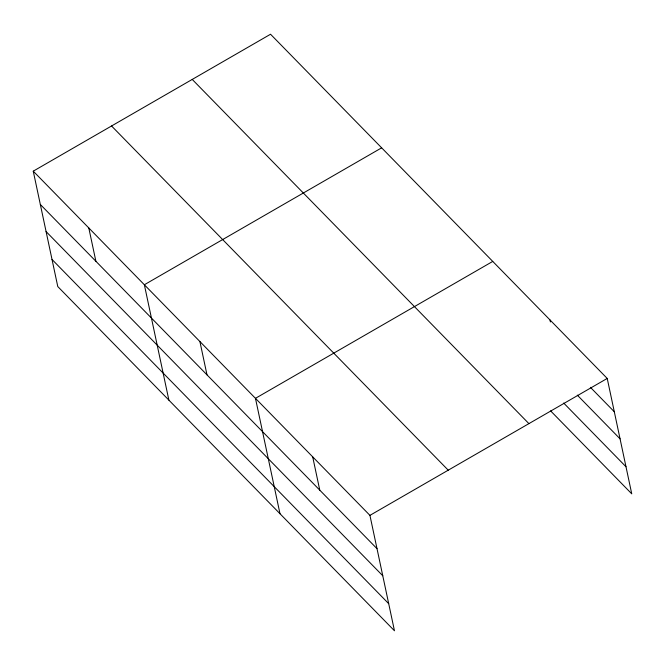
<?xml version="1.0" encoding="UTF-8"?>
<svg xmlns="http://www.w3.org/2000/svg" width="665" height="665" viewBox="0 0 665 665"><rect width="100%" height="100%" fill="white"/><g stroke="black" fill="none" stroke-linecap="round" stroke-linejoin="round"><path stroke-width="1" d="M33.25 171.163L369.931 515.367L394.461 630.761L57.78 286.557L33.25 171.163L270.539 34.239L607.22 378.443L631.75 493.837L550.603 410.879M381.644 147.83L144.355 284.753L168.885 400.139M492.748 261.42L255.46 398.335L279.99 513.729M369.931 515.367L607.22 378.443M590.395 387.313L614.302 411.751M577.311 395.135L620.063 438.842M563.687 403.048L625.989 466.747M192.235 79.426L528.916 423.63M111.554 125.984L448.243 470.18M40.332 204.471L377.013 548.675M46.084 231.561L382.774 575.765M52.02 259.466L388.701 603.67M549.988 319.932L550.412 321.951M312.7 456.855L319.774 490.163M199.907 341.544L206.99 374.852M88.802 227.962L95.885 261.262"/></g></svg>
